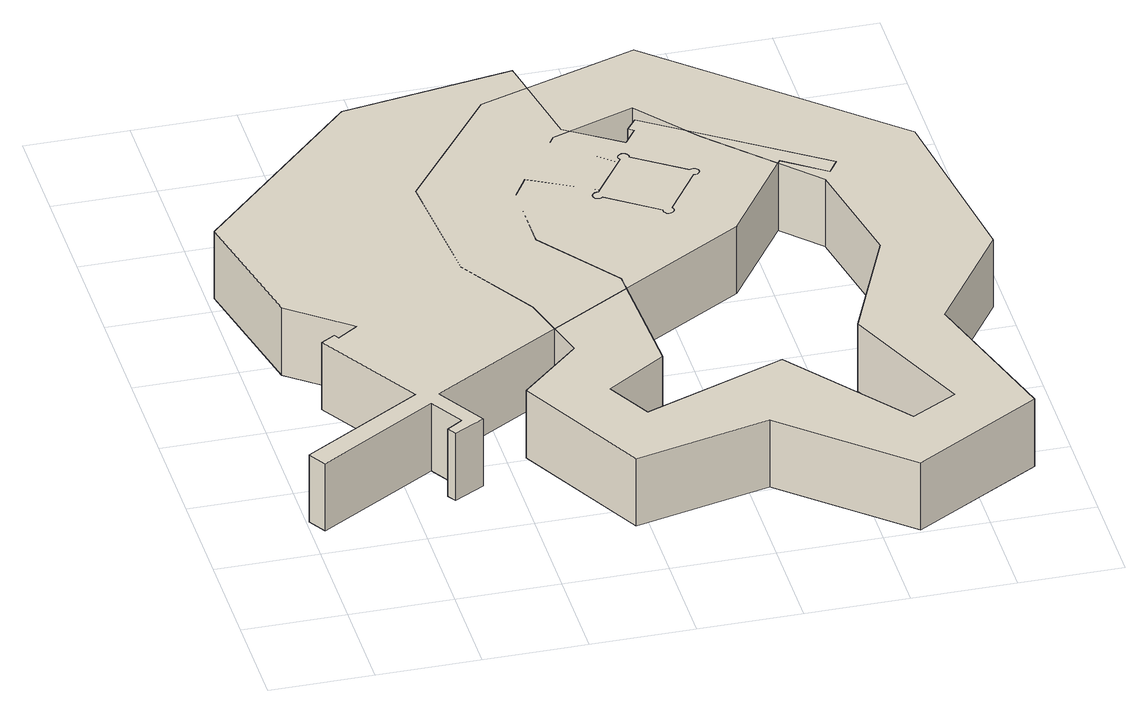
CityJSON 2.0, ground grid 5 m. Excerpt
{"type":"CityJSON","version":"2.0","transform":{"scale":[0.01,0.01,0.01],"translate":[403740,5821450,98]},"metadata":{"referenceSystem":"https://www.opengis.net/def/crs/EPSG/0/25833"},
"CityObjects":{
"building1":{"type":"Building","attributes":{"Gemeindeschluessel":"11000010","function":"31001_2080"},"address":[{"country":"Germany","locality":"Berlin","thoroughfareNumber":"44","thoroughfareName":"Blumberger Damm"}],"children":["building1-1","building1-2"]},
"building1-1":{"type":"BuildingPart","attributes":{"BezugspunktDach":"2200","measuredHeight":3.68,"storeysAboveGround":1},"parents":["building1"],"geometry":[{"type":"MultiSurface","lod":"1","boundaries":[[[0,1,2,3,4,5,6,7,8,9,10,11,12,13,14,15,16,17,18,19,20,21,22,23,24,25],[26,27,28,29,30,31,32,33,34,35,36,37,38,39,40,41,42,43,44,45,46,47,48,49,50,51,52,53,54,55,56,57,58,59,60,61,62,63,64,65,66,67,68,69,70,71,72,73,74,75,76,77,78]],[[79,80,81,82,83,84,85,86,87,88,89,90,91,92,93,94,95,96,97,98,99,100,101,102,103,104],[105,106,107,108,109,110,111,112,113,114,115,116,117,118,119,120,121,122,123,124,125,126,127,128,129,130,131,132,133,134,135,136,137,138,139,140,141,142,143,144,145,146,147,148,149,150,151,152,153,154,155,156,157]],[[79,104,25,24]],[[80,79,24,23]],[[81,80,23,22]],[[82,81,22,21]],[[83,82,21,20]],[[84,83,20,19]],[[85,84,19,18]],[[86,85,18,17]],[[87,86,17,16]],[[88,87,16,15]],[[89,88,15,14]],[[90,89,14,13]],[[91,90,13,12]],[[92,91,12,11]],[[93,92,11,10]],[[94,93,10,9]],[[95,94,9,8]],[[96,95,8,7]],[[97,96,7,6]],[[98,97,6,5]],[[99,98,5,4]],[[100,99,4,3]],[[101,100,3,2]],[[102,101,2,1]],[[103,102,1,0]],[[104,103,0,25]],[[105,157,78,77]],[[106,105,77,76]],[[107,106,76,75]],[[108,107,75,74]],[[109,108,74,73]],[[110,109,73,72]],[[111,110,72,71]],[[112,111,71,70]],[[113,112,158,159]],[[114,113,69,159,160]],[[115,114,160,161]],[[116,115,67,66]],[[117,116,66,65]],[[118,117,65,64]],[[119,118,64,63]],[[120,119,63,62]],[[121,120,62,61]],[[122,121,61,60]],[[123,122,60,59]],[[124,123,59,58]],[[125,124,58,57]],[[126,125,57,56]],[[127,126,56,55]],[[128,127,162,163]],[[129,128,54,53]],[[130,129,53,52]],[[131,130,52,51]],[[132,131,51,50]],[[133,132,50,49]],[[134,133,49,48]],[[135,134,48,47]],[[136,135,47,46]],[[137,136,46,45]],[[138,137,45,44]],[[139,138,44,43]],[[140,139,43,42]],[[141,140,42,164,165,166]],[[142,141,41,40]],[[143,142,40,39]],[[144,143,39,38]],[[145,144,38,37]],[[146,145,37,36]],[[147,146,36,35]],[[148,147,35,34]],[[149,148,34,33]],[[150,149,33,32]],[[151,150,32,31]],[[152,151,31,30]],[[153,152,30,167,168,29]],[[154,153,29,28]],[[155,154,28,27]],[[156,155,27,26]],[[157,156,26,78]],[[159,158,70,69]],[[160,159,69,68]],[[161,160,68,67]],[[163,162,55,54]],[[166,165,164,42,41]],[[29,168,167,30]]]}]},
"building1-2":{"type":"BuildingPart","attributes":{"BezugspunktDach":"2200","measuredHeight":3.6,"storeysAboveGround":1},"parents":["building1"],"geometry":[{"type":"MultiSurface","lod":"1","boundaries":[[[60,59,58,57,56,55,54,53,52,51,50,49,48,47,46,45,44,43,42,41,40,39,38,37,36,35,34,33,32,31,30,29,28,27,26,78,77,76,75,74,73,72,71,70,69,68,67,66,65,64,63,62,61]],[[169,170,171,172,173,161,160,159,158,174,175,176,177,178,179,180,181,182,183,184,168,167,185,186,187,188,189,190,191,192,193,194,165,164,195,196,197,198,199,200,201,202,203,204,205,163,162,206,207,208,209,210,211]],[[169,211,61,62]],[[170,169,62,63]],[[171,170,63,64]],[[172,171,64,65]],[[173,172,65,66]],[[161,173,66,67]],[[174,158,70,71]],[[175,174,71,72]],[[176,175,72,73]],[[177,176,73,74]],[[178,177,74,75]],[[179,178,75,76]],[[180,179,76,77]],[[181,180,77,78]],[[182,181,78,26]],[[183,182,26,27]],[[184,183,27,28]],[[168,184,28,29]],[[185,167,30,31]],[[186,185,31,32]],[[187,186,32,33]],[[188,187,33,34]],[[189,188,34,35]],[[190,189,35,36]],[[191,190,36,37]],[[192,191,37,38]],[[193,192,38,39]],[[194,193,39,40]],[[165,194,40,41]],[[195,164,42,43]],[[196,195,43,44]],[[197,196,44,45]],[[198,197,45,46]],[[199,198,46,47]],[[200,199,47,48]],[[201,200,48,49]],[[202,201,49,50]],[[203,202,50,51]],[[204,203,51,52]],[[205,204,52,53]],[[163,205,53,54]],[[206,162,55,56]],[[207,206,56,57]],[[208,207,57,58]],[[209,208,58,59]],[[210,209,59,60]],[[211,210,60,61]],[[161,67,68,160]],[[212,159,160,68,69]],[[158,159,69,70]],[[167,168,29,30,213]],[[165,41,42,164]],[[162,163,54,55]]]}]},
"building2":{"type":"Building","attributes":{"name":"Wolkenhain","Gemeindeschluessel":"11000010","BezugspunktDach":"2200","function":"51001_1003","measuredHeight":3.68,"storeysAboveGround":0},"address":[{"country":"Germany","locality":"Berlin"}],"geometry":[{"type":"Solid","lod":"1","boundaries":[[[[214,215,216,217,218,219,220,221,222,223,224,225,226,227],[228,229,230,231,232,233,234,68,69,235,236,237,238,239,240,241,242,243,244,245,246]],[[247,248,249,250,251,252,253,254,255,256,257,258,259,260],[261,262,263,264,265,266,267,268,269,270,271,113,114,272,273,274,275,276,277,278,279]],[[247,260,227,226]],[[248,247,226,225]],[[249,248,225,224]],[[250,249,224,223]],[[251,250,223,222]],[[252,251,222,221]],[[253,252,221,220]],[[254,253,220,219]],[[255,254,219,218]],[[256,255,218,217]],[[257,256,217,216]],[[258,257,216,215]],[[259,258,215,214]],[[260,259,214,227]],[[261,279,246,245]],[[262,261,245,244]],[[263,262,244,243]],[[264,263,243,242]],[[265,264,242,241]],[[266,265,241,240]],[[267,266,240,239]],[[268,267,239,238]],[[269,268,238,237]],[[270,269,237,236]],[[271,270,236,235]],[[113,271,235,69]],[[114,113,69,68]],[[272,114,68,234]],[[273,272,234,233]],[[274,273,233,232]],[[275,274,232,231]],[[276,275,231,230]],[[277,276,230,229]],[[278,277,229,228]],[[279,278,228,246]]]]}]}
},
"vertices":[
[66,676,416],[650,1024,416],[749,858,416],[672,808,416],[697,765,416],[847,849,416],[701,1092,416],[2339,2059,416],[2656,2521,416],[2857,2383,416],[2903,2451,416],[2102,3000,416],[2053,2935,416],[2077,2916,416],[2019,2832,416],[1759,3009,416],[1662,3517,416],[833,3390,416],[38,2601,416],[182,1932,416],[476,1706,416],[374,1637,416],[359,1662,416],[290,1620,416],[600,1113,416],[14,763,416],[1999,2743,416],[2003,2736,416],[2005,2727,416],[2003,2719,416],[2244,2553,416],[2252,2557,416],[2261,2558,416],[2270,2556,416],[2277,2551,416],[2282,2543,416],[2284,2534,416],[2283,2525,416],[2277,2517,416],[2270,2511,416],[2260,2509,416],[2251,2510,416],[2092,2278,416],[2096,2270,416],[2097,2261,416],[2095,2252,416],[2091,2245,416],[2083,2239,416],[2075,2236,416],[2067,2236,416],[2058,2239,416],[2052,2245,416],[2047,2252,416],[2046,2261,416],[2047,2269,416],[1808,2435,416],[1800,2430,416],[1791,2428,416],[1782,2430,416],[1774,2435,416],[1768,2443,416],[1766,2452,416],[1767,2461,416],[1770,2469,416],[1776,2475,416],[1783,2479,416],[1791,2481,416],[1800,2480,416],[1809,2494,416],[1944,2688,416],[1959,2710,416],[1955,2718,416],[1953,2727,416],[1955,2736,416],[1960,2743,416],[1967,2749,416],[1975,2752,416],[1984,2752,416],[1992,2749,416],[600,1113,48],[290,1620,48],[359,1662,48],[374,1637,48],[476,1706,48],[182,1932,48],[38,2601,48],[833,3390,48],[1662,3517,48],[1759,3009,48],[2019,2832,48],[2077,2916,48],[2053,2935,48],[2102,3000,48],[2903,2451,48],[2857,2383,48],[2656,2521,48],[2339,2059,48],[701,1092,48],[847,849,48],[697,765,48],[672,808,48],[749,858,48],[650,1024,48],[66,676,48],[14,763,48],[1984,2752,48],[1975,2752,48],[1967,2749,48],[1960,2743,48],[1955,2736,48],[1953,2727,48],[1955,2718,48],[1959,2710,48],[1944,2688,48],[1809,2494,48],[1800,2480,48],[1791,2481,48],[1783,2479,48],[1776,2475,48],[1770,2469,48],[1767,2461,48],[1766,2452,48],[1768,2443,48],[1774,2435,48],[1782,2430,48],[1791,2428,48],[1800,2430,48],[1808,2435,48],[2047,2269,48],[2046,2261,48],[2047,2252,48],[2052,2245,48],[2058,2239,48],[2067,2236,48],[2075,2236,48],[2083,2239,48],[2091,2245,48],[2095,2252,48],[2097,2261,48],[2096,2270,48],[2092,2278,48],[2251,2510,48],[2260,2509,48],[2270,2511,48],[2277,2517,48],[2283,2525,48],[2284,2534,48],[2282,2543,48],[2277,2551,48],[2270,2556,48],[2261,2558,48],[2252,2557,48],[2244,2553,48],[2003,2719,48],[2005,2727,48],[2003,2736,48],[1999,2743,48],[1992,2749,48],[1959,2710,56],[1944,2688,56],[1809,2494,56],[1800,2480,56],[1808,2435,56],[2047,2269,56],[2092,2278,56],[2251,2510,56],[2251,2510,337],[2244,2553,56],[2003,2719,56],
[1767,2461,56],[1770,2469,56],[1776,2475,56],[1783,2479,56],[1791,2481,56],[1955,2718,56],[1953,2727,56],[1955,2736,56],[1960,2743,56],[1967,2749,56],[1975,2752,56],[1984,2752,56],[1992,2749,56],[1999,2743,56],[2003,2736,56],[2005,2727,56],[2252,2557,56],[2261,2558,56],[2270,2556,56],[2277,2551,56],[2282,2543,56],[2284,2534,56],[2283,2525,56],[2277,2517,56],[2270,2511,56],[2260,2509,56],[2096,2270,56],[2097,2261,56],[2095,2252,56],[2091,2245,56],[2083,2239,56],[2075,2236,56],[2067,2236,56],[2058,2239,56],[2052,2245,56],[2047,2252,56],[2046,2261,56],[1800,2430,56],[1791,2428,56],[1782,2430,56],[1774,2435,56],[1768,2443,56],[1766,2452,56],[1944,2688,396],[2244,2553,334],
[1048,2052,416],[1284,1660,416],[1384,1292,416],[1091,1019,416],[1438,367,416],[2102,522,416],[2679,20,416],[3303,387,416],[3077,1143,416],[3436,1668,416],[3306,2595,416],[2234,3544,416],[1459,3291,416],[999,2686,416],[1756,1132,416],[1728,1783,416],[1430,2180,416],[1431,2546,416],[1502,2658,416],[1533,2642,416],[1772,2514,416],[1684,2916,416],[1709,2954,416],[2113,3094,416],[2352,2801,416],[2819,2324,416],[2929,1752,416],[2677,1167,416],[2962,514,416],[2739,388,416],[2276,977,416],[1582,717,416],[1462,939,416],[1459,3291,48],[2234,3544,48],[3306,2595,48],[3436,1668,48],[3077,1143,48],[3303,387,48],[2679,20,48],[2102,522,48],[1438,367,48],[1091,1019,48],[1384,1292,48],[1284,1660,48],[1048,2052,48],[999,2686,48],[1582,717,48],[2276,977,48],[2739,388,48],[2962,514,48],[2677,1167,48],[2929,1752,48],[2819,2324,48],[2352,2801,48],[2113,3094,48],[1709,2954,48],[1684,2916,48],[1772,2514,48],[1533,2642,48],[1502,2658,48],[1431,2546,48],[1430,2180,48],[1728,1783,48],[1756,1132,48],[1462,939,48]
]}
